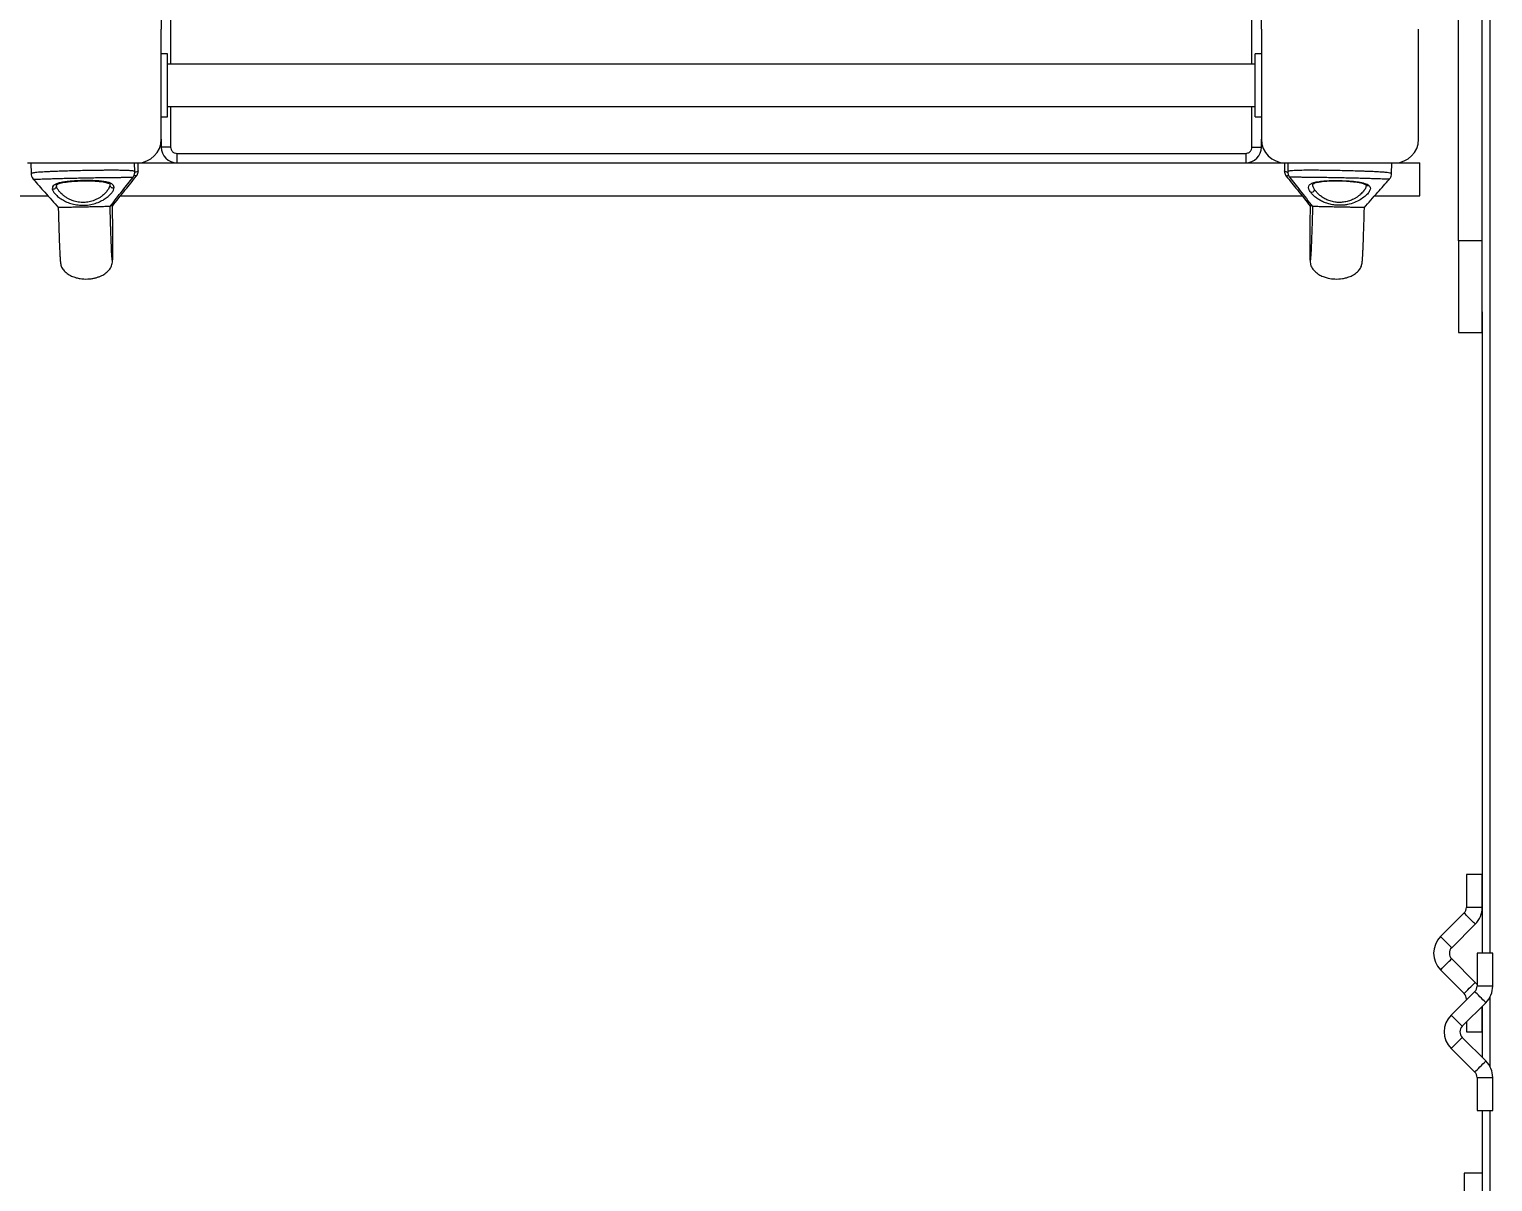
# Model space of a CAD drawing. Header units: millimetres. Extents: x -8083 to 6576, y -6691 to 5601.
# Drawn here: x -1117 to -186, y 42 to 775 of the extents above; entities that cross this region are included whole.
import ezdxf

# ---------------------------------------------------------------- set-up
doc = ezdxf.new("R2010")
doc.units = ezdxf.units.MM
for name, color, linetype in [('DIKOM_ОБЪЕКТ', 7, 'Continuous'), ('DIKOM_РАЗМЕР_ЗОНА', 7, 'Continuous'), ('DIKOM_РАЗМЕР_ОБЪЕКТА', 7, 'Continuous')]:
    doc.layers.add(name, color=color, linetype=linetype)
doc.styles.add('style1', font='arial.ttf', dxfattribs={"width": 0.8})
doc.dimstyles.new('1-50', dxfattribs={"dimtxt": 300, "dimasz": 200, "dimexe": 100, "dimexo": 0, "dimgap": 100, "dimtad": 1, "dimtxsty": 'style1', "dimcen": 200, "dimclrd": 7, "dimclre": 7, "dimclrt": 7, "dimadec": 1, "dimazin": 2, "dimtfac": 1, "dimtmove": 0, "dimatfit": 2, "dimfxl": 0, "dimlwd": 25, "dimlwe": 18, "dimarcsym": 0})

# ---------------------------------------------------------------- blocks, each defined once
blk = doc.blocks.new('*D9')
at = {"layer": 'Defpoints', "color": 0, "transparency": 16777216}
for p in [(-396.43, 3600.54), (-7041.64, -3045.53), (-3854.35, -3045.53)]:
    blk.add_point(p, dxfattribs=at)
at = {"layer": 'DIKOM_РАЗМЕР_ОБЪЕКТА', "color": 7, "lineweight": 18, "transparency": 16777216}
for p, q in [((-396.43, 3600.54), (-7141.64, 3600.54)), ((-3854.35, -3045.53), (-7141.64, -3045.53))]:
    blk.add_line(p, q, dxfattribs=at)
at = {"layer": 'DIKOM_РАЗМЕР_ОБЪЕКТА', "color": 7, "lineweight": 25, "transparency": 16777216}
blk.add_line((-7041.64, 3400.54), (-7041.64, -2845.53), dxfattribs=at)
at = {"layer": 'DIKOM_РАЗМЕР_ОБЪЕКТА', "color": 7, "transparency": 16777216}
for points in [[(-7074.97, 3400.54), (-7008.3, 3400.54), (-7041.64, 3600.54)], [(-7074.97, -2845.53), (-7008.3, -2845.53), (-7041.64, -3045.53)]]:
    blk.add_solid(points, dxfattribs=at)
at = {"layer": 'DIKOM_РАЗМЕР_ОБЪЕКТА', "color": 7, "transparency": 16777216, "insert": (-7294.81, 463.59), "char_height": 300, "attachment_point": 5, "rotation": 90, "style": 'style1'}
blk.add_mtext('6650', dxfattribs=at)
blk = doc.blocks.new('*D12')
at = {"layer": 'Defpoints', "color": 0, "transparency": 16777216}
for p in [(-682.93, 5600.54), (-7632.54, -5169.06), (-3908.34, -5169.06)]:
    blk.add_point(p, dxfattribs=at)
at = {"layer": 'DIKOM_РАЗМЕР_ЗОНА', "color": 7, "lineweight": 18, "transparency": 16777216}
for p, q in [((-682.93, 5600.54), (-7732.54, 5600.54)), ((-3908.34, -5169.06), (-7732.54, -5169.06))]:
    blk.add_line(p, q, dxfattribs=at)
at = {"layer": 'DIKOM_РАЗМЕР_ЗОНА', "color": 7, "lineweight": 25, "transparency": 16777216}
blk.add_line((-7632.54, 5400.54), (-7632.54, -4969.06), dxfattribs=at)
at = {"layer": 'DIKOM_РАЗМЕР_ЗОНА', "color": 7, "transparency": 16777216}
for points in [[(-7665.87, 5400.54), (-7599.2, 5400.54), (-7632.54, 5600.54)], [(-7665.87, -4969.06), (-7599.2, -4969.06), (-7632.54, -5169.06)]]:
    blk.add_solid(points, dxfattribs=at)
at = {"layer": 'DIKOM_РАЗМЕР_ЗОНА', "color": 7, "transparency": 16777216, "insert": (-7885.71, 474.85), "char_height": 300, "attachment_point": 5, "rotation": 90, "style": 'style1'}
blk.add_mtext('10800', dxfattribs=at)

msp = doc.modelspace()

# ---------------------------------------------------------------- linework, layer by layer
at = {"layer": 'DIKOM_ОБЪЕКТ', "color": 7, "linetype": 'Continuous', "lineweight": 15}
for p, q in [((-187.468, 187.193), (-187.468, 1937.193)), ((-207.468, 640.524), (-207.468, 1044.29)), ((-192.468, 640.524), (-192.468, 1044.29)), ((-1032.93, 782.118), (-1032.93, 775.118)), ((-1032.93, 705.118), (-1032.93, 775.118)), ((-1026.93, 782.118), (-1026.93, 752.918)), ((-338.93, 752.918), (-338.93, 782.118)), ((-332.93, 775.118), (-332.93, 782.118)), ((-332.93, 775.118), (-332.93, 705.118)), ((-232.93, 705.118), (-232.93, 775.118)), ((-1028.93, 759.418), (-1032.93, 759.418)), ((-1028.93, 719.418), (-1028.93, 759.418)), ((-332.93, 759.418), (-336.929, 759.418)), ((-336.929, 719.418), (-336.929, 759.418)), ((-336.929, 752.918), (-1028.93, 752.918)), ((-1032.93, 719.418), (-1028.93, 719.418)), ((-1028.93, 725.918), (-336.929, 725.918)), ((-1026.93, 725.918), (-1026.93, 700.118)), ((-338.93, 700.118), (-338.93, 725.918)), ((-336.929, 719.418), (-332.93, 719.418)), ((-1032.93, 705.118), (-1032.93, 700.118)), ((-1026.93, 700.118), (-1032.93, 700.118)), ((-338.93, 700.118), (-332.93, 700.118)), ((-332.93, 700.118), (-332.93, 705.118)), ((-1117.93, 690.118), (-1047.929, 690.118)), ((-1115.855, 690.118), (-1115.711, 683.135)), ((-1049.724, 684.447), (-1049.841, 690.118)), ((-1047.591, 685.038), (-1047.697, 690.12)), ((-1047.696, 690.118), (-318.163, 690.118)), ((-1022.93, 696.118), (-342.93, 696.118)), ((-1022.93, 696.118), (-1022.93, 690.118)), ((-342.93, 696.118), (-342.93, 690.118)), ((-318.163, 690.12), (-318.268, 685.039)), ((-317.929, 690.118), (-247.93, 690.118)), ((-316.018, 690.118), (-316.135, 684.449)), ((-250.148, 683.135), (-250.004, 690.118)), ((-247.93, 690.118), (-232.202, 690.118)), ((-232.202, 669.118), (-232.202, 690.118)), ((-1050.842, 681.115), (-1050.84, 681.125)), ((-314.976, 681.105), (-315.001, 681.118)), ((-1099.619, 675.679), (-1099.399, 676.807)), ((-1099.59, 675.386), (-1099.619, 675.679)), ((-1065.943, 677.44), (-1065.628, 676.379)), ((-1065.628, 676.299), (-1065.629, 676.066)), ((-266.252, 675.752), (-266.241, 675.679)), ((-1132.202, 669.118), (-1104.999, 669.118)), ((-1058.807, 669.118), (-307.052, 669.118)), ((-260.86, 669.118), (-232.202, 669.118)), ((-192.468, 640.524), (-207.468, 640.524)), ((-207.468, 640.524), (-207.468, 582.154)), ((-192.468, 582.154), (-192.468, 640.524)), ((-192.468, 595.372), (-192.468, 187.193)), ((-207.468, 582.154), (-192.468, 582.154)), ((-202.474, 237.193), (-202.474, 216.335)), ((-192.474, 237.193), (-202.474, 237.193)), ((-192.474, 216.335), (-192.474, 237.193)), ((-192.474, 216.335), (-202.474, 216.335)), ((-203.939, 212.8), (-218.939, 197.8)), ((-211.867, 190.729), (-196.867, 205.729)), ((-195.742, 187.193), (-195.742, 166.335)), ((-185.742, 187.193), (-195.742, 187.193)), ((-185.742, 166.335), (-185.742, 187.193)), ((-196.867, 168.658), (-211.867, 183.658)), ((-218.939, 176.587), (-203.939, 161.587)), ((-197.206, 162.8), (-212.206, 147.8)), ((-185.742, 166.335), (-195.742, 166.335)), ((-187.468, 115.037), (-187.468, 159.349)), ((-205.135, 140.729), (-190.135, 155.729)), ((-202.474, 158.051), (-202.474, 157.532)), ((-202.474, 158.051), (-201.955, 158.051)), ((-192.474, 137.193), (-192.474, 153.39)), ((-192.468, 153.396), (-192.468, 120.991)), ((-202.474, 143.39), (-202.474, 137.193)), ((-190.135, 118.658), (-205.135, 133.658)), ((-202.474, 137.193), (-192.474, 137.193)), ((-212.206, 126.587), (-197.206, 111.587)), ((-195.742, 108.051), (-195.742, 87.193)), ((-195.742, 108.051), (-185.742, 108.051)), ((-185.742, 87.193), (-185.742, 108.051)), ((-195.742, 87.193), (-185.742, 87.193)), ((-192.468, 87.193), (-192.468, -212.807)), ((-187.468, -212.807), (-187.468, 87.193)), ((-203.9, 47.193), (-203.9, -172.807)), ((-192.468, 47.193), (-203.9, 47.193))]:
    msp.add_line(p, q, dxfattribs=at)
at = {"layer": 'DIKOM_ОБЪЕКТ', "color": 7, "linetype": 'Continuous', "lineweight": 15, "flags": 128}
for points in [[(-317.091, 681.63), (-317.101, 681.642), (-317.084, 681.675), (-317.026, 681.714), (-316.925, 681.759), (-316.658, 681.851), (-316.386, 681.928), (-316.189, 681.978), (-316.135, 681.991), (-316.121, 681.995), (-316.117, 681.996), (-316.116, 681.996), (-316.116, 681.996), (-316.115, 681.996), (-316.115, 681.996), (-316.115, 681.996), (-316.115, 681.996), (-316.115, 681.996), (-316.115, 681.996), (-315.736, 682.085), (-315.546, 682.124)], [(-196.867, 205.729), (-196.998, 205.86), (-197.382, 206.243), (-197.99, 206.851), (-198.776, 207.638), (-199.683, 208.545), (-200.644, 209.505), (-201.587, 210.448), (-202.442, 211.303), (-203.146, 212.007), (-203.646, 212.507), (-203.905, 212.767), (-203.939, 212.8)], [(-218.939, 197.8), (-218.906, 197.767), (-218.646, 197.507), (-218.146, 197.007), (-217.442, 196.303), (-216.587, 195.448), (-215.644, 194.505), (-214.684, 193.545), (-213.776, 192.638), (-212.989, 191.851), (-212.382, 191.243), (-211.999, 190.86), (-211.867, 190.729)], [(-218.939, 176.587), (-218.807, 176.718), (-218.424, 177.101), (-217.816, 177.709), (-217.029, 178.496), (-216.122, 179.403), (-215.161, 180.363), (-214.219, 181.306), (-213.364, 182.161), (-212.66, 182.865), (-212.16, 183.365), (-211.9, 183.625), (-211.867, 183.658)], [(-203.939, 161.587), (-203.905, 161.619), (-203.646, 161.879), (-203.146, 162.38), (-202.442, 163.083), (-201.587, 163.938), (-200.644, 164.881), (-199.683, 165.841), (-198.776, 166.749), (-197.99, 167.535), (-197.382, 168.143), (-196.998, 168.527), (-196.867, 168.658)], [(-195.742, 167.398), (-195.879, 167.567), (-196.867, 168.658)], [(-190.135, 155.729), (-190.266, 155.86), (-190.65, 156.243), (-191.258, 156.851), (-192.044, 157.638), (-192.951, 158.545), (-193.912, 159.506), (-194.855, 160.448), (-195.709, 161.303), (-196.413, 162.007), (-196.913, 162.507), (-197.173, 162.767), (-197.206, 162.8)], [(-212.206, 147.8), (-212.173, 147.767), (-211.914, 147.507), (-211.413, 147.007), (-210.71, 146.303), (-209.855, 145.448), (-208.912, 144.506), (-207.951, 143.545), (-207.044, 142.638), (-206.258, 141.851), (-205.65, 141.243), (-205.266, 140.86), (-205.135, 140.729)], [(-212.206, 126.587), (-212.075, 126.718), (-211.692, 127.101), (-211.084, 127.709), (-210.297, 128.496), (-209.39, 129.403), (-208.429, 130.363), (-207.487, 131.306), (-206.632, 132.161), (-205.928, 132.865), (-205.428, 133.365), (-205.168, 133.625), (-205.135, 133.658)], [(-197.206, 111.587), (-197.173, 111.62), (-196.913, 111.879), (-196.413, 112.38), (-195.709, 113.083), (-194.855, 113.938), (-193.912, 114.881), (-192.951, 115.841), (-192.044, 116.749), (-191.258, 117.535), (-190.65, 118.143), (-190.266, 118.527), (-190.135, 118.658)]]:
    msp.add_lwpolyline(points, dxfattribs=at)
at = {"layer": 'DIKOM_ОБЪЕКТ', "color": 7, "linetype": 'Continuous', "lineweight": 15}
for centre, radius, start, end in [((-1047.93, 705.118), 15, 270, 0), ((-1022.93, 700.118), 10, 180, 270), ((-342.93, 700.118), 10, 270, 0), ((-317.93, 705.118), 15, 180, 270), ((-247.93, 705.118), 15, 270, 0), ((-1101.607, 675.485), 2.019, 251.752779, 357.199445), ((-1063.631, 676.233), 2.005, 184.781009, 290.761476), ((-301.25, 673.583), 2.249, 260.295503, 346.905337), ((-265.258, 677.483), 1.822, 229.342103, 292.118925), ((-207.474, 216.335), 5, 315, 0), ((-207.474, 216.335), 15, 315, 0), ((-208.332, 187.193), 15, 135, 225), ((-208.332, 187.193), 5, 135, 225), ((-207.474, 158.051), 5, 0, 45), ((-200.742, 166.335), 5, 315, 0), ((-200.742, 166.335), 15, 315, 0), ((-201.6, 137.193), 15, 135, 225), ((-201.6, 137.193), 5, 135, 225), ((-200.742, 108.051), 15, 0, 45), ((-200.742, 108.051), 5, 0, 45)]:
    msp.add_arc(centre, radius, start, end, dxfattribs=at)
for points, knots in [([(-1026.93, 700.118), (-1026.876, 699.615), (-1026.794, 698.841), (-1026.295, 697.91), (-1025.779, 697.269), (-1025.138, 696.753), (-1024.207, 696.254), (-1023.433, 696.172), (-1022.93, 696.118)], [0, 0, 0, 0, 0.2394653, 0.3683597, 0.5000218, 0.6316451, 0.7605909, 1, 1, 1, 1]), ([(-342.93, 696.118), (-342.426, 696.172), (-341.652, 696.254), (-340.721, 696.753), (-340.081, 697.269), (-339.564, 697.91), (-339.066, 698.841), (-338.983, 699.615), (-338.93, 700.118)], [0, 0, 0, 0, 0.2394822, 0.3683595, 0.4999818, 0.631643, 0.7605365, 1, 1, 1, 1]), ([(-1115.714, 683.305), (-1115.663, 682.743), (-1115.552, 681.529), (-1114.91, 680.39), (-1114.476, 679.889), (-1114.368, 679.764)], [0, 0, 0, 0, 0.3923312, 0.8487972, 1, 1, 1, 1]), ([(-1083.11, 685.156), (-1084.714, 685.121), (-1087.904, 685.052), (-1092.555, 684.928), (-1096.959, 684.793), (-1100.67, 684.658), (-1103.71, 684.53), (-1106.146, 684.412), (-1108.636, 684.27), (-1111.009, 684.101), (-1112.9, 683.915), (-1114.176, 683.737), (-1114.991, 683.569), (-1115.594, 683.375), (-1115.645, 683.222), (-1115.673, 683.136)], [0, 0, 0, 0, 0.0934282, 0.1859511, 0.2775501, 0.3682497, 0.4338377, 0.4977772, 0.5600741, 0.6503829, 0.7369974, 0.7999287, 0.861386, 0.9213659, 1, 1, 1, 1]), ([(-1114.365, 679.752), (-1111.873, 676.932), (-1106.298, 670.623), (-1101.186, 664.771), (-1098.358, 661.535)], [0, 0, 0, 0, 0.4470138, 1, 1, 1, 1]), ([(-1114.323, 679.788), (-1114.33, 679.773), (-1114.36, 679.706), (-1113.795, 679.69), (-1112.661, 679.702), (-1110.946, 679.761), (-1108.745, 679.842), (-1106.076, 679.936), (-1102.988, 680.038), (-1099.539, 680.143), (-1095.779, 680.249), (-1091.788, 680.351), (-1087.628, 680.451), (-1084.796, 680.511), (-1083.379, 680.542)], [0, 0, 0, 0, 0.0269235, 0.1183908, 0.2093523, 0.2987295, 0.3877642, 0.4761737, 0.5638678, 0.6517941, 0.7387967, 0.8262585, 0.913048, 1, 1, 1, 1]), ([(-1083.379, 680.542), (-1082.946, 680.55), (-1081.777, 680.575), (-1079.569, 680.618), (-1076.486, 680.675), (-1073.155, 680.731), (-1069.797, 680.782), (-1066.598, 680.826), (-1063.591, 680.859), (-1060.86, 680.885), (-1059.025, 680.899), (-1057.769, 680.907), (-1057.021, 680.911), (-1056.296, 680.915), (-1055.597, 680.919), (-1054.925, 680.923), (-1053.829, 680.93), (-1052.519, 680.943), (-1051.659, 680.972), (-1051.259, 681.006), (-1051.097, 681.026), (-1050.97, 681.05), (-1050.888, 681.08), (-1050.842, 681.101), (-1050.842, 681.115), (-1050.842, 681.115)], [0, 0, 0, 0, 0.0256649, 0.0693626, 0.1310172, 0.2100253, 0.2729029, 0.3442205, 0.4231199, 0.4881259, 0.5579355, 0.5821369, 0.6068747, 0.6321931, 0.6581452, 0.6848141, 0.7121041, 0.7990175, 0.8869759, 0.9093665, 0.9317679, 0.9541553, 0.9765766, 0.9990662, 1, 1, 1, 1]), ([(-1049.761, 684.446), (-1049.756, 684.484), (-1049.741, 684.592), (-1050.092, 684.771), (-1050.973, 684.973), (-1052.436, 685.121), (-1054.085, 685.22), (-1055.711, 685.285), (-1057.955, 685.342), (-1061.01, 685.381), (-1064.484, 685.387), (-1067.74, 685.374), (-1070.584, 685.351), (-1074.075, 685.312), (-1078.265, 685.25), (-1081.487, 685.187), (-1083.11, 685.156)], [0, 0, 0, 0, 0.0322202, 0.0916567, 0.1806532, 0.2730122, 0.3292633, 0.3872186, 0.4468756, 0.5395125, 0.6359743, 0.695006, 0.7546959, 0.8150512, 0.9067857, 1, 1, 1, 1]), ([(-1065.566, 662.213), (-1062.907, 665.63), (-1057.926, 672.031), (-1053.094, 678.227), (-1050.841, 681.115)], [0, 0, 0, 0, 0.5338475, 1, 1, 1, 1]), ([(-1064.033, 662.603), (-1061.273, 666.044), (-1056.112, 672.483), (-1051.104, 678.716), (-1048.773, 681.618)], [0, 0, 0, 0, 0.5345982, 1, 1, 1, 1]), ([(-1050.843, 681.128), (-1050.746, 681.254), (-1050.349, 681.775), (-1049.805, 682.917), (-1049.752, 684.072), (-1049.727, 684.611)], [0, 0, 0, 0, 0.1458547, 0.6015206, 1, 1, 1, 1]), ([(-1048.793, 681.634), (-1048.779, 681.641), (-1048.723, 681.669), (-1048.882, 681.745), (-1049.224, 681.862), (-1049.677, 681.984), (-1050.098, 682.078), (-1050.292, 682.121)], [0, 0, 0, 0, 0.0954922, 0.3815077, 0.5944178, 0.8129185, 1, 1, 1, 1]), ([(-1047.629, 685.038), (-1047.617, 685.024), (-1047.507, 684.906), (-1047.978, 684.629), (-1048.714, 684.297), (-1049.553, 684.09), (-1049.787, 684.033)], [0, 0, 0, 0, 0.0516327, 0.4526182, 0.8473844, 1, 1, 1, 1]), ([(-1048.781, 681.613), (-1048.466, 682.064), (-1047.733, 683.116), (-1047.645, 684.447), (-1047.595, 685.208)], [0, 0, 0, 0, 0.428566, 1, 1, 1, 1]), ([(-318.264, 685.205), (-318.201, 684.404), (-318.091, 683.021), (-317.379, 682.047), (-317.08, 681.637)], [0, 0, 0, 0, 0.579722, 1, 1, 1, 1]), ([(-316.055, 684.014), (-316.112, 684.028), (-316.601, 684.145), (-317.219, 684.353), (-317.889, 684.63), (-318.233, 684.859), (-318.235, 684.986), (-318.236, 685.038)], [0, 0, 0, 0, 0.0357703, 0.3053936, 0.5549893, 0.8188376, 1, 1, 1, 1]), ([(-317.094, 681.628), (-314.76, 678.723), (-309.75, 672.486), (-304.585, 666.044), (-301.826, 662.602)], [0, 0, 0, 0, 0.4656877, 1, 1, 1, 1]), ([(-282.749, 685.156), (-284.368, 685.187), (-287.58, 685.25), (-292.268, 685.319), (-296.693, 685.366), (-300.436, 685.385), (-303.519, 685.384), (-306.01, 685.367), (-308.564, 685.329), (-311.011, 685.26), (-312.987, 685.154), (-314.338, 685.03), (-315.243, 684.898), (-315.899, 684.714), (-316.242, 684.566), (-316.13, 684.452), (-316.127, 684.449)], [0, 0, 0, 0, 0.0929407, 0.1844317, 0.274446, 0.3630116, 0.4278751, 0.4910292, 0.5524823, 0.6414303, 0.7265523, 0.7886497, 0.8492415, 0.9083284, 0.99787, 1, 1, 1, 1]), ([(-316.132, 684.613), (-316.102, 683.984), (-316.04, 682.682), (-315.357, 681.638), (-315.004, 681.099)], [0, 0, 0, 0, 0.4831206, 1, 1, 1, 1]), ([(-315.013, 681.108), (-312.762, 678.222), (-307.932, 672.029), (-302.953, 665.631), (-300.294, 662.214)], [0, 0, 0, 0, 0.4659631, 1, 1, 1, 1]), ([(-282.48, 680.542), (-283.97, 680.572), (-286.971, 680.632), (-290.891, 680.701), (-294.219, 680.755), (-296.977, 680.795), (-299.085, 680.822), (-300.598, 680.84), (-301.582, 680.851), (-302.571, 680.861), (-303.565, 680.871), (-304.558, 680.88), (-305.546, 680.889), (-306.56, 680.897), (-307.665, 680.904), (-308.856, 680.911), (-309.966, 680.918), (-310.862, 680.923), (-311.722, 680.928), (-312.527, 680.935), (-313.33, 680.947), (-313.955, 680.964), (-314.508, 680.993), (-314.883, 681.033), (-314.95, 681.084), (-314.976, 681.105)], [0, 0, 0, 0, 0.0890096, 0.1793099, 0.2380125, 0.2980888, 0.3587799, 0.3818447, 0.4057316, 0.4304559, 0.4560592, 0.4825621, 0.509994, 0.5383701, 0.570861, 0.6114588, 0.6554631, 0.6904376, 0.7179894, 0.7667643, 0.8076911, 0.8557419, 0.8975862, 0.9590822, 1, 1, 1, 1]), ([(-250.18, 683.136), (-250.171, 683.158), (-250.131, 683.247), (-250.403, 683.424), (-251.176, 683.659), (-252.55, 683.866), (-254.126, 684.031), (-255.697, 684.162), (-257.878, 684.311), (-260.86, 684.473), (-264.279, 684.622), (-267.504, 684.743), (-270.335, 684.837), (-273.801, 684.941), (-277.949, 685.052), (-281.143, 685.121), (-282.749, 685.156)], [0, 0, 0, 0, 0.0188455, 0.0789087, 0.1692013, 0.2627949, 0.3200975, 0.3790404, 0.4396324, 0.5335524, 0.6311769, 0.6916362, 0.7525122, 0.8137969, 0.9064316, 1, 1, 1, 1]), ([(-251.536, 679.788), (-251.529, 679.773), (-251.499, 679.706), (-252.063, 679.69), (-253.196, 679.702), (-254.909, 679.761), (-257.108, 679.842), (-259.778, 679.936), (-262.86, 680.037), (-266.31, 680.143), (-270.064, 680.248), (-274.052, 680.351), (-278.215, 680.451), (-281.054, 680.511), (-282.48, 680.542)], [0, 0, 0, 0, 0.0266509, 0.1184758, 0.2091287, 0.2984568, 0.3877255, 0.4757181, 0.5639077, 0.651293, 0.738556, 0.825849, 0.9125146, 1, 1, 1, 1]), ([(-267.501, 661.535), (-264.673, 664.771), (-259.56, 670.623), (-253.986, 676.932), (-251.494, 679.753)], [0, 0, 0, 0, 0.5529776, 1, 1, 1, 1]), ([(-251.479, 679.769), (-251.059, 680.345), (-250.306, 681.38), (-250.194, 682.712), (-250.145, 683.303)], [0, 0, 0, 0, 0.5565493, 1, 1, 1, 1]), ([(-1083.331, 678.821), (-1084.643, 678.779), (-1087.264, 678.694), (-1091.004, 678.417), (-1094.399, 678.023), (-1097.316, 677.489), (-1099.636, 676.802), (-1101.265, 675.932), (-1102.214, 674.882), (-1102.231, 674.005), (-1102.239, 673.567)], [0, 0, 0, 0, 0.1260882, 0.2519565, 0.3781139, 0.5032687, 0.6286299, 0.7530072, 0.8768394, 1, 1, 1, 1]), ([(-1102.239, 673.567), (-1102.113, 673.095), (-1101.861, 672.153), (-1100.654, 670.52), (-1098.911, 668.804), (-1096.611, 667.089), (-1093.805, 665.504), (-1090.519, 664.211), (-1086.834, 663.303), (-1084.206, 663.168), (-1082.894, 663.1)], [0, 0, 0, 0, 0.1228239, 0.2454186, 0.3690931, 0.4935614, 0.6191526, 0.7459522, 0.8731084, 1, 1, 1, 1]), ([(-1065.629, 676.066), (-1065.672, 675.746), (-1065.756, 675.11), (-1066.212, 674.031), (-1066.834, 672.983), (-1067.574, 671.987), (-1068.351, 671.089), (-1069.245, 670.191), (-1070.382, 669.195), (-1071.794, 668.153), (-1073.534, 667.123), (-1075.298, 666.314), (-1077.039, 665.719), (-1079.26, 665.169), (-1081.613, 664.907), (-1083.979, 664.964), (-1085.721, 665.161), (-1087.423, 665.507), (-1089.205, 666.033), (-1091.028, 666.77), (-1092.841, 667.733), (-1094.241, 668.663), (-1095.296, 669.482), (-1096.13, 670.2), (-1096.856, 670.902), (-1097.511, 671.611), (-1098.329, 672.602), (-1099.214, 673.928), (-1099.465, 674.9), (-1099.59, 675.386)], [0, 0, 0, 0, 0.0412216, 0.0821276, 0.1250201, 0.1561721, 0.1875268, 0.2187585, 0.2498223, 0.2930516, 0.3339937, 0.3746543, 0.4065885, 0.4373123, 0.4995307, 0.5305499, 0.561988, 0.5927409, 0.6247029, 0.6655923, 0.7066881, 0.7500085, 0.7745888, 0.7981958, 0.8286872, 0.8507086, 0.8752634, 0.9375812, 1, 1, 1, 1]), ([(-1099.201, 676.321), (-1099.193, 676.31), (-1099.175, 676.287), (-1098.811, 676.532), (-1098.016, 676.887), (-1096.414, 677.367), (-1094.473, 677.763), (-1092.12, 678.103), (-1089.353, 678.38), (-1086.202, 678.583), (-1082.709, 678.702), (-1079.121, 678.717), (-1075.776, 678.621), (-1072.971, 678.433), (-1070.724, 678.179), (-1068.903, 677.865), (-1067.706, 677.561), (-1066.814, 677.242), (-1066.454, 677.06), (-1066.351, 677.128), (-1066.299, 677.163)], [0, 0, 0, 0, 0.0166247, 0.035922, 0.1036605, 0.1635461, 0.2238772, 0.2868524, 0.3528817, 0.4239325, 0.4993503, 0.579693, 0.6563848, 0.7248065, 0.7840454, 0.8390763, 0.8952924, 0.9244257, 0.9612999, 1, 1, 1, 1]), ([(-1062.92, 674.358), (-1062.974, 674.809), (-1063.081, 675.711), (-1064.212, 676.743), (-1066.045, 677.551), (-1068.59, 678.139), (-1071.731, 678.543), (-1075.34, 678.78), (-1079.266, 678.882), (-1081.974, 678.842), (-1083.331, 678.821)], [0, 0, 0, 0, 0.1234498, 0.2471638, 0.3720041, 0.4967736, 0.6223009, 0.7482441, 0.8737703, 1, 1, 1, 1]), ([(-1082.894, 663.1), (-1081.514, 663.153), (-1078.756, 663.259), (-1074.86, 664.208), (-1071.406, 665.599), (-1068.486, 667.324), (-1066.125, 669.202), (-1064.37, 671.076), (-1063.194, 672.853), (-1063.011, 673.856), (-1062.92, 674.358)], [0, 0, 0, 0, 0.12706, 0.2540552, 0.3803195, 0.5060772, 0.6300909, 0.7537691, 0.876685, 1, 1, 1, 1]), ([(-301.629, 671.366), (-302.084, 672.081), (-302.989, 673.505), (-303.011, 675.25), (-301.945, 676.622), (-299.701, 677.62), (-296.415, 678.297), (-292.276, 678.7), (-287.54, 678.886), (-284.199, 678.843), (-282.528, 678.821)], [0, 0, 0, 0, 0.1240065, 0.2470395, 0.3710806, 0.4960306, 0.6213206, 0.7471221, 0.8734844, 1, 1, 1, 1]), ([(-282.965, 663.1), (-284.03, 663.13), (-286.153, 663.189), (-289.235, 663.755), (-292.101, 664.622), (-294.687, 665.759), (-296.957, 667.077), (-298.882, 668.501), (-300.487, 669.959), (-301.249, 670.898), (-301.629, 671.366)], [0, 0, 0, 0, 0.1266693, 0.2527087, 0.3792598, 0.5050635, 0.6302177, 0.7544889, 0.8777625, 1, 1, 1, 1]), ([(-300.234, 676.283), (-300.218, 676.381), (-300.187, 676.56), (-299.977, 676.731), (-299.429, 677.09), (-298.313, 677.529), (-296.839, 677.884), (-295.177, 678.168), (-293.16, 678.406), (-290.581, 678.594), (-287.53, 678.702), (-284.156, 678.716), (-280.611, 678.628), (-277.228, 678.437), (-274.576, 678.193), (-272.688, 677.953), (-271.367, 677.746), (-270.233, 677.528), (-269.183, 677.284), (-268.134, 676.98), (-267.121, 676.591), (-266.684, 676.275), (-266.449, 676.104)], [0, 0, 0, 0, 0.0615046, 0.1121432, 0.155452, 0.2168966, 0.2645355, 0.3044946, 0.3530957, 0.41046, 0.4720562, 0.5369001, 0.6048224, 0.6741832, 0.7352552, 0.7711681, 0.8030016, 0.8323757, 0.8620452, 0.9002959, 0.9462484, 1, 1, 1, 1]), ([(-299.059, 673.073), (-299.415, 673.677), (-300.104, 674.846), (-300.18, 675.822), (-300.216, 676.294)], [0, 0, 0, 0, 0.5167033, 1, 1, 1, 1]), ([(-266.241, 675.679), (-266.275, 675.403), (-266.344, 674.85), (-266.722, 673.931), (-267.277, 672.978), (-268.017, 671.985), (-268.933, 670.958), (-270.059, 669.889), (-271.353, 668.851), (-272.769, 667.895), (-274.189, 667.098), (-275.599, 666.452), (-277.427, 665.768), (-279.893, 665.144), (-283.051, 664.859), (-286.24, 665.086), (-289.257, 665.795), (-291.973, 666.906), (-294.305, 668.285), (-295.847, 669.498), (-296.811, 670.391), (-297.402, 670.987), (-297.903, 671.542), (-298.363, 672.101), (-298.733, 672.587), (-298.956, 672.919), (-299.059, 673.073)], [0, 0, 0, 0, 0.0415197, 0.0828602, 0.1253988, 0.1649745, 0.2061547, 0.250249, 0.2942943, 0.3345557, 0.374679, 0.4068988, 0.4373492, 0.4998294, 0.5621434, 0.6236929, 0.6868171, 0.7490358, 0.8111883, 0.8730336, 0.8954083, 0.9161182, 0.9425793, 0.960061, 0.9815293, 1, 1, 1, 1]), ([(-264.571, 675.795), (-264.188, 675.362), (-263.424, 674.498), (-263.677, 672.797), (-264.883, 670.837), (-267.023, 668.701), (-269.975, 666.59), (-273.689, 664.742), (-277.362, 663.667), (-280.525, 663.185), (-282.154, 663.128), (-282.965, 663.1)], [0, 0, 0, 0, 0.124035, 0.2477677, 0.3712012, 0.494692, 0.6195618, 0.7452493, 0.8723005, 0.9364554, 1, 1, 1, 1]), ([(-282.528, 678.821), (-281.53, 678.791), (-279.526, 678.73), (-276.617, 678.552), (-273.857, 678.308), (-271.328, 677.989), (-269.075, 677.588), (-267.17, 677.097), (-265.609, 676.516), (-264.917, 676.035), (-264.571, 675.795)], [0, 0, 0, 0, 0.1251406, 0.2511811, 0.3761683, 0.5018997, 0.6266114, 0.7516873, 0.8759268, 1, 1, 1, 1]), ([(-266.449, 676.104), (-266.367, 676.01), (-266.203, 675.821), (-266.226, 675.792), (-266.237, 675.777)], [0, 0, 0, 0, 0.494833, 1, 1, 1, 1]), ([(-1098.463, 661.654), (-1098.462, 661.634), (-1098.406, 659.89), (-1098.329, 656.577), (-1098.181, 651.717), (-1098.034, 647.038), (-1097.881, 642.598), (-1097.728, 638.517), (-1097.576, 634.898), (-1097.428, 631.832), (-1097.288, 629.392), (-1097.158, 627.636), (-1097.039, 626.535), (-1096.971, 626.376), (-1096.937, 626.296)], [0, 0, 0, 0, 0.0008021, 0.0700693, 0.1444209, 0.2240385, 0.3089702, 0.3989557, 0.4935148, 0.5918285, 0.6929046, 0.7954838, 0.8982963, 1, 1, 1, 1]), ([(-1065.471, 662.336), (-1065.573, 662.331), (-1065.784, 662.322), (-1067.145, 662.287), (-1068.78, 662.249), (-1070.625, 662.207), (-1072.926, 662.156), (-1075.852, 662.092), (-1079.198, 662.021), (-1082.861, 661.945), (-1086.564, 661.87), (-1089.769, 661.806), (-1092.435, 661.754), (-1094.369, 661.718), (-1095.93, 661.689), (-1097.359, 661.665), (-1098.331, 661.65), (-1098.426, 661.653), (-1098.462, 661.654)], [0, 0, 0, 0, 0.0648955, 0.134614, 0.1810854, 0.2288968, 0.2915314, 0.3559401, 0.4352442, 0.5167874, 0.5980207, 0.6816989, 0.7376327, 0.7948868, 0.8380378, 0.8822866, 0.9554261, 1, 1, 1, 1]), ([(-1064.01, 628.015), (-1064.043, 628.074), (-1064.109, 628.192), (-1064.224, 629.349), (-1064.343, 631.04), (-1064.46, 633.107), (-1064.569, 635.371), (-1064.671, 637.693), (-1064.762, 639.96), (-1064.843, 642.093), (-1064.913, 644.033), (-1064.978, 645.897), (-1065.048, 647.966), (-1065.131, 650.552), (-1065.231, 653.792), (-1065.344, 657.702), (-1065.428, 660.633), (-1065.47, 662.326), (-1065.472, 662.416)], [0, 0, 0, 0, 0.1097267, 0.2183513, 0.3165171, 0.4040133, 0.481013, 0.5480503, 0.6058357, 0.6550618, 0.6964416, 0.7306905, 0.7680197, 0.8148753, 0.8697057, 0.9307997, 0.9963238, 1, 1, 1, 1]), ([(-1063.937, 662.725), (-1063.969, 662.724), (-1064.067, 662.718), (-1064.47, 662.705), (-1065.111, 662.69), (-1065.197, 662.688)], [0, 0, 0, 0, 0.2954915, 0.9061965, 1, 1, 1, 1]), ([(-1063.988, 626.997), (-1063.953, 627.117), (-1063.886, 627.348), (-1063.813, 628.693), (-1063.763, 630.538), (-1063.73, 632.742), (-1063.714, 635.125), (-1063.708, 637.55), (-1063.711, 639.903), (-1063.718, 642.107), (-1063.729, 644.102), (-1063.742, 646.014), (-1063.758, 648.123), (-1063.785, 651.115), (-1063.834, 655.349), (-1063.883, 659.407), (-1063.926, 662.105), (-1063.935, 662.726)], [0, 0, 0, 0, 0.1176039, 0.2256413, 0.3232055, 0.4101084, 0.4865416, 0.5530522, 0.6103546, 0.6591467, 0.7001469, 0.7340681, 0.7710337, 0.8174249, 0.891252, 0.9750089, 1, 1, 1, 1]), ([(-301.925, 662.725), (-301.926, 662.705), (-301.954, 660.957), (-301.997, 657.633), (-302.057, 652.753), (-302.102, 648.05), (-302.135, 643.58), (-302.15, 639.467), (-302.15, 635.811), (-302.129, 632.705), (-302.091, 630.224), (-302.035, 628.425), (-301.963, 627.28), (-301.902, 627.091), (-301.871, 626.997)], [0, 0, 0, 0, 0.0007904, 0.070064, 0.1444212, 0.2240437, 0.3089811, 0.3989682, 0.4935297, 0.5918454, 0.6929184, 0.7954952, 0.8983025, 1, 1, 1, 1]), ([(-300.655, 662.687), (-301.135, 662.7), (-301.814, 662.718), (-301.9, 662.724), (-301.925, 662.726)], [0, 0, 0, 0, 0.7077359, 1, 1, 1, 1]), ([(-300.388, 662.337), (-300.433, 660.718), (-300.524, 657.35), (-300.663, 652.608), (-300.809, 647.982), (-300.958, 643.625), (-301.107, 639.632), (-301.254, 636.112), (-301.395, 633.152), (-301.529, 630.825), (-301.649, 629.191), (-301.754, 628.239), (-301.81, 628.164), (-301.837, 628.128)], [0, 0, 0, 0, 0.0699027, 0.1454095, 0.2262256, 0.3123943, 0.4036513, 0.4995041, 0.5991136, 0.7014633, 0.8052676, 0.9092245, 1, 1, 1, 1]), ([(-267.397, 661.654), (-267.48, 661.654), (-267.65, 661.652), (-268.978, 661.673), (-270.583, 661.701), (-272.406, 661.735), (-274.691, 661.779), (-277.363, 661.831), (-280.158, 661.887), (-283.265, 661.951), (-286.715, 662.023), (-290.066, 662.093), (-292.988, 662.157), (-295.21, 662.206), (-297.026, 662.248), (-298.731, 662.287), (-300.008, 662.32), (-300.447, 662.334), (-300.385, 662.336), (-300.383, 662.336)], [0, 0, 0, 0, 0.0657958, 0.1354359, 0.1819752, 0.2298509, 0.2926109, 0.3571518, 0.4192435, 0.4824001, 0.5634961, 0.6468964, 0.7076274, 0.7698252, 0.8153131, 0.8619369, 0.9372064, 0.9983341, 1, 1, 1, 1]), ([(-268.922, 626.296), (-268.883, 626.399), (-268.807, 626.598), (-268.68, 627.897), (-268.552, 629.701), (-268.43, 631.87), (-268.316, 634.223), (-268.209, 636.622), (-268.115, 638.954), (-268.032, 641.139), (-267.96, 643.12), (-267.894, 645.019), (-267.824, 647.114), (-267.728, 650.09), (-267.601, 654.303), (-267.484, 658.344), (-267.414, 661.036), (-267.398, 661.655)], [0, 0, 0, 0, 0.1176159, 0.2256613, 0.323229, 0.4101342, 0.4865688, 0.5530777, 0.610378, 0.659167, 0.700165, 0.7340856, 0.7710468, 0.8174344, 0.8912563, 0.9750059, 1, 1, 1, 1]), ([(-1097.034, 626.993), (-1096.93, 626.142), (-1096.717, 624.385), (-1095.199, 621.829), (-1092.913, 619.667), (-1090.129, 618.06), (-1087.292, 617.033), (-1083.836, 616.285), (-1080.563, 616.106), (-1077.49, 616.378), (-1075.402, 616.757), (-1073.397, 617.307), (-1071.171, 618.154), (-1068.641, 619.53), (-1066.137, 621.672), (-1064.248, 624.529), (-1064.036, 626.624), (-1063.932, 627.648)], [0, 0, 0, 0, 0.0644827, 0.1330048, 0.2059325, 0.2799117, 0.3488324, 0.4071026, 0.5139734, 0.5643469, 0.6113463, 0.6544083, 0.7019764, 0.769267, 0.8470108, 0.9252928, 1, 1, 1, 1]), ([(-301.937, 627.701), (-301.836, 626.672), (-301.63, 624.588), (-299.745, 621.697), (-297.232, 619.54), (-294.872, 618.254), (-293.07, 617.534), (-291.765, 617.113), (-289.517, 616.529), (-286.005, 616.067), (-282.025, 616.285), (-278.572, 617.031), (-275.739, 618.056), (-272.961, 619.656), (-270.681, 621.802), (-269.16, 624.331), (-268.942, 626.097), (-268.838, 626.944)], [0, 0, 0, 0, 0.0789975, 0.1598826, 0.2389888, 0.3068113, 0.3408309, 0.3683356, 0.3974793, 0.4946705, 0.6014631, 0.6596408, 0.7282169, 0.8014134, 0.872914, 0.9390733, 1, 1, 1, 1])]:
    msp.add_open_spline(points, degree=3, knots=knots, dxfattribs=at)

# ---------------------------------------------------------------- dimensions: what is measured, and where the dimension line sits
at = {"layer": 'DIKOM_РАЗМЕР_ЗОНА'}
dim = msp.add_linear_dim(base=(-7632.537, -5169.059), p1=(-682.93, 5600.541), p2=(-3908.34, -5169.059), angle=90, text='10800', dimstyle='1-50', dxfattribs=at)
dim.commit()
dim.dimension.update_dxf_attribs({"geometry": '*D12', "text_midpoint": (-7632.537, 474.854), "dimtype": 160})
at = {"layer": 'DIKOM_РАЗМЕР_ОБЪЕКТА'}
dim = msp.add_linear_dim(base=(-7041.635, -3045.53), p1=(-396.429, 3600.541), p2=(-3854.351, -3045.53), angle=90, text='6650', dimstyle='1-50', dxfattribs=at)
dim.commit()
dim.dimension.update_dxf_attribs({"geometry": '*D9', "text_midpoint": (-7041.635, 463.594), "dimtype": 160})

doc.saveas('drawing.dxf')
